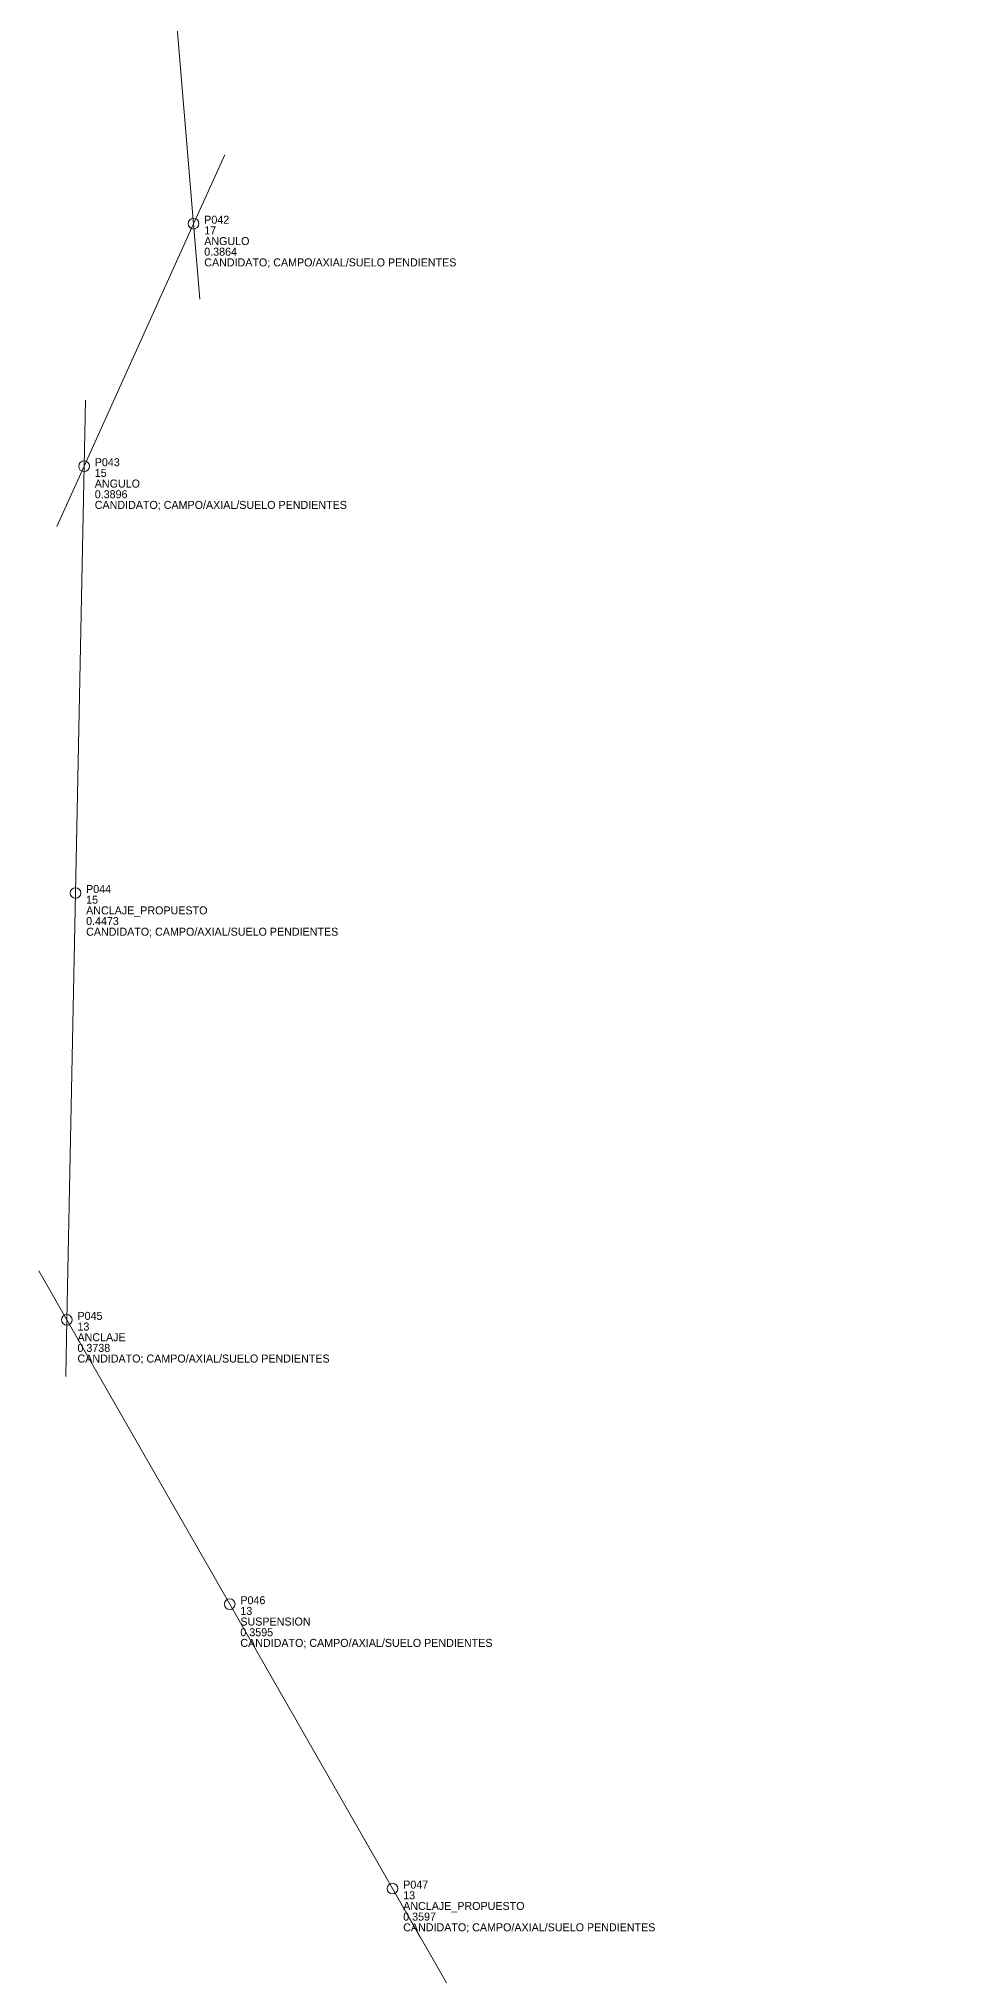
# Model space of a CAD drawing. Header units: metres. Extents: x 423941 to 425824, y 8430942 to 8436658.
# Drawn here: x 425222.2 to 425395.3, y 8434132.5 to 8434495.5 of the extents above; entities that cross this region are included whole.
import ezdxf

# ---------------------------------------------------------------- set-up
doc = ezdxf.new("R2010")
doc.units = ezdxf.units.M
for name, color, linetype, lineweight, true_color in [('EJE', 7, 'Continuous', 18, 0x087f8c), ('POSTES', 7, 'Continuous', 13, 0x244c65), ('RETENIDA', 7, 'Continuous', 13, 0xa77738)]:
    doc.layers.add(name, color=color, linetype=linetype, lineweight=lineweight, true_color=true_color)

# ---------------------------------------------------------------- blocks, each defined once
blk = doc.blocks.new('LP_POSTE_R02')
at = {"layer": 'POSTES'}
blk.add_circle((0, 0), 1, dxfattribs=at)
for tag, p in [('ID', (2, 0)), ('TIPO', (2, -4)), ('POSTE_M', (2, -2)), ('DC', (2, -6)), ('ESTADO', (2, -8))]:
    blk.add_attdef(tag, p, '', height=1.5)

msp = doc.modelspace()

# ---------------------------------------------------------------- linework, layer by layer
at = {"layer": 'EJE'}
msp.add_lwpolyline([(425245.93, 8434523.64), (425251.18, 8434460.83), (425230.66, 8434415.37), (425229.04, 8434335.37), (425227.42, 8434255.36), (425257.95, 8434202.06), (425288.47, 8434148.75), (425319, 8434095.44), (425290.84, 8434069.28), (425315.82, 8433993.63), (425350.05, 8433946.99), (425384.29, 8433900.35), (425376.61, 8433817.99), (425395.26, 8433773.76)], dxfattribs=at)
at = {"layer": 'RETENIDA'}
for points in [[(425251.18, 8434460.83), (425257.02, 8434473.77)], [(425251.18, 8434460.83), (425252.36, 8434446.68)], [(425230.66, 8434415.37), (425230.91, 8434427.76)], [(425230.66, 8434415.37), (425225.55, 8434404.06)], [(425229.04, 8434335.37), (425229.29, 8434347.76)], [(425229.04, 8434335.37), (425228.79, 8434322.97)], [(425227.42, 8434255.36), (425222.16, 8434264.56)], [(425227.42, 8434255.36), (425227.21, 8434244.77)], [(425288.47, 8434148.75), (425283.21, 8434157.95)], [(425288.47, 8434148.75), (425293.74, 8434139.55)]]:
    msp.add_lwpolyline(points, dxfattribs=at)

# ---------------------------------------------------------------- block references
at = {"layer": 'POSTES'}
for p, values in [((425251.18, 8434460.83), {'ID': 'P042', 'POSTE_M': '17', 'TIPO': 'ANGULO', 'DC': '0.3864', 'ESTADO': 'CANDIDATO; CAMPO/AXIAL/SUELO PENDIENTES'}), ((425230.66, 8434415.37), {'ID': 'P043', 'POSTE_M': '15', 'TIPO': 'ANGULO', 'DC': '0.3896', 'ESTADO': 'CANDIDATO; CAMPO/AXIAL/SUELO PENDIENTES'}), ((425229.04, 8434335.37), {'ID': 'P044', 'POSTE_M': '15', 'TIPO': 'ANCLAJE_PROPUESTO', 'DC': '0.4473', 'ESTADO': 'CANDIDATO; CAMPO/AXIAL/SUELO PENDIENTES'}), ((425227.42, 8434255.36), {'ID': 'P045', 'POSTE_M': '13', 'TIPO': 'ANCLAJE', 'DC': '0.3738', 'ESTADO': 'CANDIDATO; CAMPO/AXIAL/SUELO PENDIENTES'}), ((425257.95, 8434202.06), {'ID': 'P046', 'POSTE_M': '13', 'TIPO': 'SUSPENSION', 'DC': '0.3595', 'ESTADO': 'CANDIDATO; CAMPO/AXIAL/SUELO PENDIENTES'}), ((425288.47, 8434148.75), {'ID': 'P047', 'POSTE_M': '13', 'TIPO': 'ANCLAJE_PROPUESTO', 'DC': '0.3597', 'ESTADO': 'CANDIDATO; CAMPO/AXIAL/SUELO PENDIENTES'})]:
    msp.add_blockref('LP_POSTE_R02', p, dxfattribs=at).add_auto_attribs(values)

doc.saveas('drawing.dxf')
